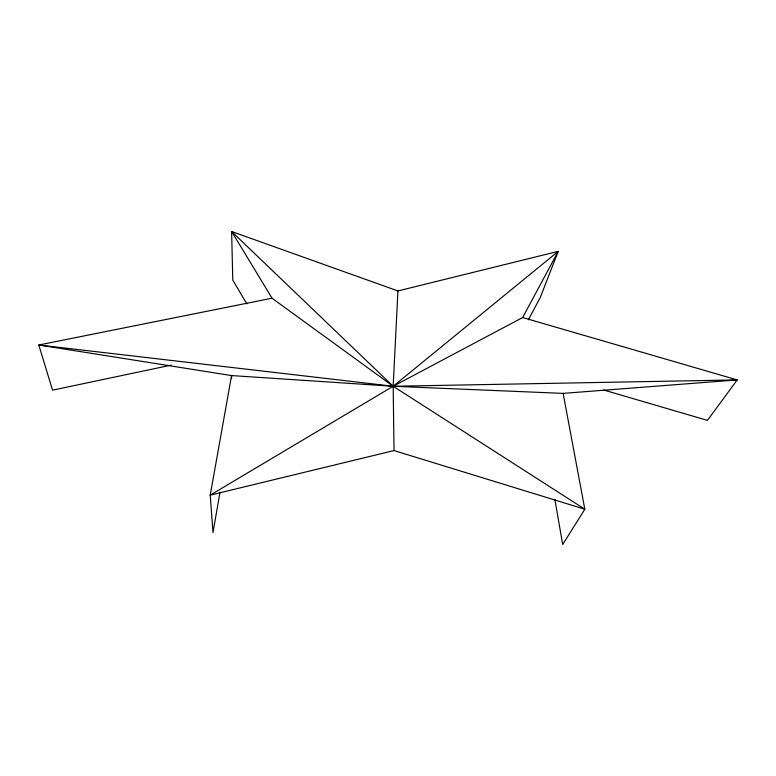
<?xml version="1.0" encoding="UTF-8"?>
<svg xmlns="http://www.w3.org/2000/svg" width="776" height="776" viewBox="0 0 776 776"><rect width="100%" height="100%" fill="white"/><g stroke="black" fill="none" stroke-linecap="round" stroke-linejoin="round"><path stroke-width="1.16" d="M246.855 303.852L232.781 280.087L231.626 231.5L397.923 290.942L393.17 386.264L394.024 450.565L584.823 509.221L562.707 544.5L554.859 499.375M220.015 492.13L213.002 532.491L210.218 495.146L231.568 375.574L393.17 386.264L563.124 393.384L737.2 379.91L707.46 420.388L603.903 390.076M528.34 319.867L540.28 297.47L558.206 251.366L397.923 290.942M171.118 365.156L52.545 390.163L38.8 345L393.17 386.264L522.655 317.53L558.206 251.366L393.17 386.264L210.218 495.146L394.024 450.565M563.124 393.384L584.823 509.221L393.17 386.264L272.036 298.217L38.8 345L231.568 375.574L231.636 377.96M522.655 317.53L737.2 379.91L393.17 386.264L231.626 231.5L272.036 298.217"/></g></svg>
